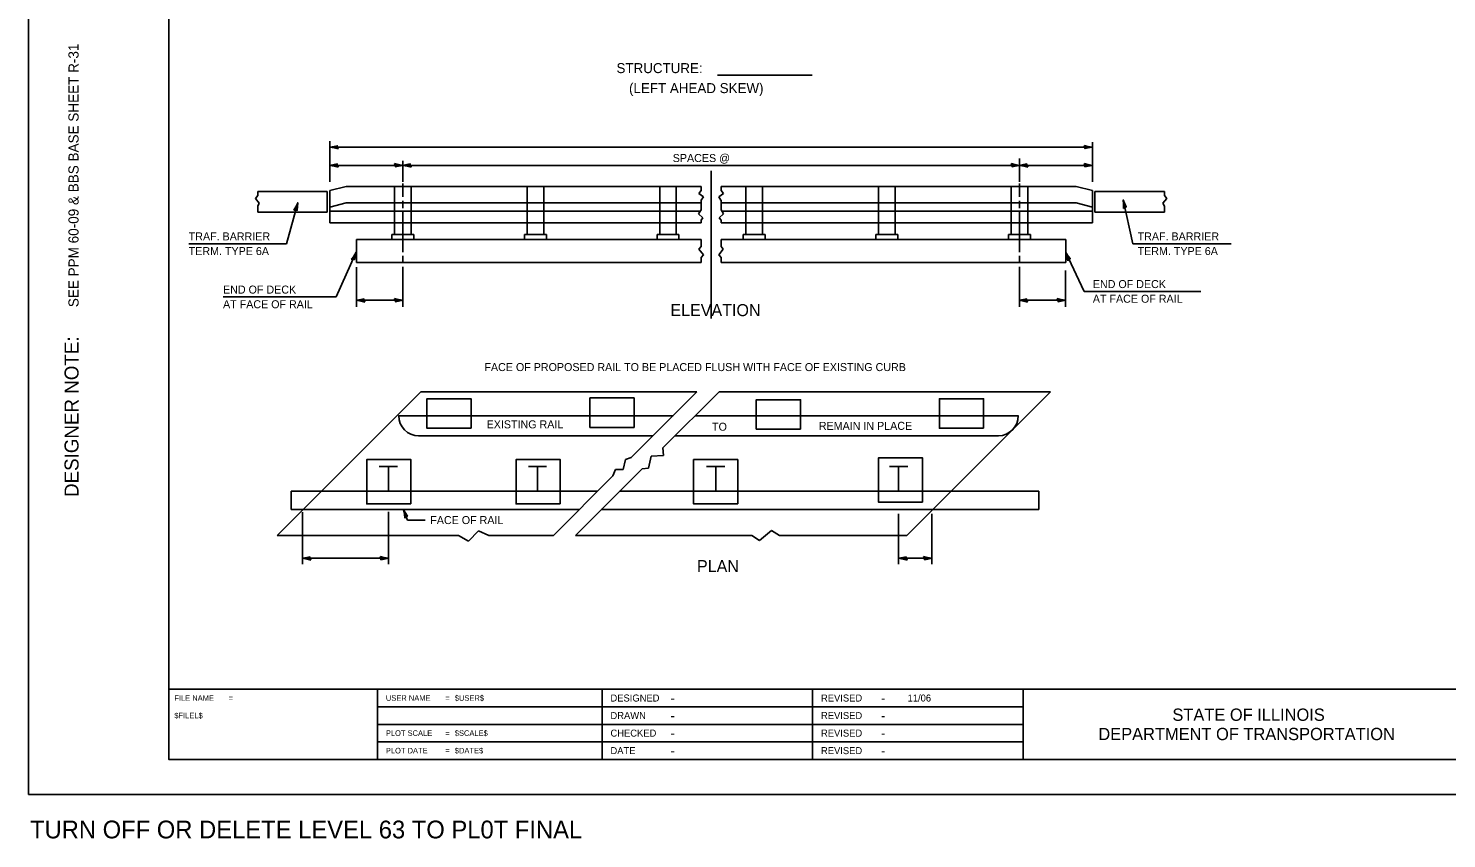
# Model space of a CAD drawing. Extents: x 100152 to 100832, y 99688 to 100141.
# Drawn here: x 100152 to 100556.2, y 99688 to 99918.9 of the extents above; entities that cross this region are included whole.
import ezdxf

# ---------------------------------------------------------------- set-up
doc = ezdxf.new("R2010")
doc.units = 0
for name, color, linetype in [('Alignment_EX_50 Centerline', 7, 'Continuous'), ('Design_EX_Roadway Dimensions', 7, 'Continuous'), ('Design_PR_Back of Gutter or Curb line', 7, 'Continuous'), ('Design_PR_Face of Curb line', 7, 'Continuous'), ('Design_PR_Roadway Dimensions', 7, 'Continuous'), ('Design_PR_Roadway Notes', 7, 'Continuous'), ('Level 2', 7, 'Continuous'), ('Level 3', 7, 'Continuous'), ('Level 43', 7, 'Continuous'), ('Level 46', 7, 'Continuous'), ('Level 50', 7, 'Continuous'), ('Level 63', 7, 'Continuous'), ('Sheets_50 Reference Boundary', 7, 'Continuous'), ('Sheets_General Details', 7, 'Continuous'), ('Sheets_Printer Plotting Border', 7, 'Continuous'), ('Structures_PR_Bridge', 7, 'Continuous')]:
    doc.layers.add(name, color=color, linetype=linetype)

msp = doc.modelspace()

# ---------------------------------------------------------------- linework, layer by layer
at = {"layer": 'Alignment_EX_50 Centerline'}
for points in [[(100258.73, 99870.87), (100258.73, 99874.69)], [(100434.45, 99870.87), (100434.45, 99874.69)], [(100258.73, 99867.66), (100258.73, 99869.8)], [(100434.45, 99867.66), (100434.45, 99869.8)], [(100258.73, 99855.19), (100258.73, 99866.59)], [(100434.45, 99855.19), (100434.45, 99866.59)], [(100258.73, 99851.99), (100258.73, 99854.12)], [(100434.45, 99851.99), (100434.45, 99854.12)], [(100258.73, 99839.52), (100258.73, 99850.92)], [(100434.45, 99839.52), (100434.45, 99850.92)]]:
    msp.add_lwpolyline(points, dxfattribs=at)
at = {"layer": 'Design_PR_Back of Gutter or Curb line'}
for p, q in [((100252.02, 99794.06), (100257.21, 99794.06)), ((100254.61, 99794.06), (100254.61, 99787.03)), ((100294.51, 99794.05), (100299.71, 99794.05)), ((100297.11, 99794.05), (100297.11, 99787.03)), ((100345.31, 99794.05), (100350.5, 99794.05)), ((100347.91, 99794.05), (100347.91, 99787.03)), ((100397.45, 99794.06), (100402.64, 99794.06)), ((100400.04, 99794.06), (100400.04, 99787.03)), ((100257.21, 99787.03), (100252.02, 99787.03)), ((100299.71, 99787.03), (100294.51, 99787.03)), ((100350.5, 99787.03), (100345.31, 99787.03)), ((100402.64, 99787.03), (100397.45, 99787.03))]:
    msp.add_line(p, q, dxfattribs=at)
for points in [[(100278.18, 99808.5), (100278.18, 99813.34), (100265.59, 99813.34), (100265.59, 99808.5)], [(100324.63, 99808.46), (100324.63, 99813.59), (100312.04, 99813.59), (100312.04, 99808.46)], [(100372.08, 99808.46), (100372.08, 99813.09), (100359.48, 99813.09), (100359.48, 99808.46)], [(100424.24, 99808.49), (100424.24, 99813.34), (100411.64, 99813.34), (100411.64, 99808.49)], [(100406.86, 99786.97), (100406.86, 99796.52), (100394.26, 99796.52), (100394.26, 99786.97)], [(100261.04, 99786.95), (100261.04, 99796.01), (100248.44, 99796.01), (100248.44, 99786.95)], [(100303.59, 99786.95), (100303.59, 99796.01), (100291, 99796.01), (100291, 99786.95)], [(100354.19, 99786.99), (100354.19, 99796.01), (100341.59, 99796.01), (100341.59, 99786.99)]]:
    msp.add_lwpolyline(points, dxfattribs=at)
at = {"layer": 'Design_PR_Face of Curb line'}
for p, q in [((100217.37, 99871.34), (100216.76, 99870.44)), ((100216.76, 99870.44), (100217.82, 99869.15)), ((100343.07, 99871.84), (100343.73, 99872.76)), ((100343.07, 99871.84), (100344.4, 99870.94)), ((100344.4, 99870.94), (100343.8, 99869.98)), ((100350.11, 99871.84), (100348.78, 99870.94)), ((100348.78, 99870.94), (100349.38, 99869.98)), ((100350.11, 99871.84), (100349.45, 99872.76)), ((100476.42, 99870.44), (100475.36, 99869.15)), ((100475.81, 99871.34), (100476.42, 99870.44)), ((100217.82, 99869.15), (100217.37, 99868.25)), ((100343.75, 99867.23), (100343.01, 99866.05)), ((100343.01, 99866.05), (100344.28, 99864.91)), ((100350.17, 99866.05), (100348.9, 99864.91)), ((100349.43, 99867.23), (100350.17, 99866.05)), ((100475.36, 99869.15), (100475.81, 99868.25)), ((100344.28, 99864.91), (100343.75, 99864.3)), ((100348.9, 99864.91), (100349.43, 99864.3))]:
    msp.add_line(p, q, dxfattribs=at)
at = {"layer": 'Design_PR_Roadway Notes'}
for p, q in [((100464.04, 99870.02), (100466.76, 99857.54)), ((100228.8, 99869.23), (100225.61, 99857.54)), ((100197.71, 99857.54), (100225.61, 99857.54)), ((100466.76, 99857.54), (100494.76, 99857.54)), ((100245.48, 99855.11), (100239.75, 99842.39)), ((100452.91, 99843.96), (100447.67, 99855.03)), ((100207.5, 99842.39), (100239.75, 99842.39)), ((100452.91, 99843.96), (100486.13, 99843.96)), ((100260.03, 99778.78), (100258.96, 99781.74)), ((100265.11, 99778.78), (100260.03, 99778.78))]:
    msp.add_line(p, q, dxfattribs=at)
for points in [[(100464.07, 99867.59), (100464.47, 99867.88), (100464.88, 99868.05), (100464.5, 99868.9), (100464.05, 99870.02), (100464.09, 99868.73)], [(100227.7, 99867.07), (100228.19, 99867.14), (100228.63, 99867.09), (100228.69, 99868.03), (100228.8, 99869.23), (100228.24, 99868.07)], [(100244.05, 99853.15), (100244.55, 99853.14), (100244.98, 99853.03), (100245.18, 99853.94), (100245.48, 99855.11), (100244.75, 99854.05)], [(100448.24, 99852.67), (100448.57, 99853.04), (100448.93, 99853.3), (100448.37, 99854.04), (100447.67, 99855.03), (100448.01, 99853.79)], [(100259.3, 99779.34), (100259.66, 99779.68), (100260.05, 99779.9), (100259.55, 99780.7), (100258.96, 99781.74), (100259.17, 99780.48)]]:
    msp.add_lwpolyline(points, close=True, dxfattribs=at)
at = {"layer": 'Level 2'}
msp.add_line((100346.59, 99836.27), (100346.59, 99878.34), dxfattribs=at)
at = {"layer": 'Level 3'}
msp.add_line((100348.38, 99905.6), (100375.4, 99905.6), dxfattribs=at)
at = {"layer": 'Level 43'}
for p, q in [((100237.94, 99875.21), (100237.94, 99886.8)), ((100455.24, 99875.21), (100455.24, 99886.51)), ((100237.94, 99885.07), (100455.24, 99885.07)), ((100434.45, 99875.21), (100434.45, 99881.8)), ((100258.73, 99879.89), (100237.94, 99879.89)), ((100258.73, 99875.21), (100258.73, 99881.16)), ((100258.73, 99879.89), (100434.45, 99879.89)), ((100434.45, 99879.89), (100455.24, 99879.89)), ((100245.54, 99839.52), (100245.54, 99850.89)), ((100447.56, 99839.52), (100447.56, 99849.91)), ((100258.73, 99841.43), (100245.54, 99841.43)), ((100434.4, 99841.43), (100447.59, 99841.43)), ((100230.15, 99781.01), (100230.15, 99766.24)), ((100254.61, 99781.13), (100254.61, 99766.24)), ((100400.04, 99780.55), (100400.04, 99766.24)), ((100409.54, 99780.55), (100409.54, 99766.24)), ((100254.61, 99767.89), (100230.15, 99767.89)), ((100409.54, 99767.89), (100400.04, 99767.89))]:
    msp.add_line(p, q, dxfattribs=at)
for points in [[(100240.32, 99884.57), (100240.12, 99885.03), (100240.05, 99885.47), (100239.13, 99885.28), (100237.94, 99885.07), (100239.21, 99884.84)], [(100452.87, 99885.57), (100453.06, 99885.11), (100453.13, 99884.67), (100454.05, 99884.87), (100455.24, 99885.07), (100453.97, 99885.3)], [(100240.32, 99879.39), (100240.12, 99879.85), (100240.05, 99880.29), (100239.13, 99880.1), (100237.94, 99879.89), (100239.21, 99879.66)], [(100256.36, 99880.39), (100256.55, 99879.93), (100256.62, 99879.49), (100257.54, 99879.68), (100258.73, 99879.89), (100257.46, 99880.12)], [(100261.1, 99879.39), (100260.91, 99879.85), (100260.84, 99880.29), (100259.92, 99880.1), (100258.73, 99879.89), (100260, 99879.66)], [(100432.08, 99880.39), (100432.27, 99879.93), (100432.35, 99879.49), (100433.27, 99879.68), (100434.45, 99879.89), (100433.19, 99880.12)], [(100436.83, 99879.39), (100436.63, 99879.85), (100436.56, 99880.29), (100435.64, 99880.1), (100434.45, 99879.89), (100435.72, 99879.66)], [(100452.87, 99880.39), (100453.06, 99879.93), (100453.13, 99879.49), (100454.05, 99879.68), (100455.24, 99879.89), (100453.97, 99880.12)], [(100247.91, 99840.93), (100247.72, 99841.39), (100247.65, 99841.83), (100246.73, 99841.63), (100245.54, 99841.43), (100246.81, 99841.2)], [(100256.36, 99841.93), (100256.55, 99841.47), (100256.62, 99841.03), (100257.54, 99841.22), (100258.73, 99841.43), (100257.46, 99841.66)], [(100436.77, 99840.93), (100436.58, 99841.39), (100436.5, 99841.83), (100435.58, 99841.63), (100434.4, 99841.43), (100435.66, 99841.2)], [(100445.21, 99841.93), (100445.4, 99841.47), (100445.48, 99841.03), (100446.4, 99841.22), (100447.59, 99841.43), (100446.32, 99841.66)], [(100232.52, 99767.39), (100232.33, 99767.84), (100232.26, 99768.28), (100231.34, 99768.09), (100230.15, 99767.89), (100231.42, 99767.65)], [(100252.24, 99768.38), (100252.43, 99767.93), (100252.5, 99767.49), (100253.42, 99767.68), (100254.61, 99767.89), (100253.34, 99768.12)], [(100402.42, 99767.39), (100402.23, 99767.84), (100402.15, 99768.28), (100401.23, 99768.09), (100400.04, 99767.89), (100401.31, 99767.65)], [(100407.16, 99768.38), (100407.36, 99767.93), (100407.43, 99767.49), (100408.35, 99767.68), (100409.54, 99767.89), (100408.27, 99768.12)]]:
    msp.add_lwpolyline(points, close=True, dxfattribs=at)
at = {"layer": 'Level 46'}
for p, q in [((100242.56, 99873.9), (100237.94, 99872.68)), ((100242.56, 99873.9), (100343.75, 99873.9)), ((100256.37, 99860.2), (100256.37, 99873.9)), ((100261.09, 99860.2), (100261.09, 99873.9)), ((100294.16, 99860.2), (100294.16, 99873.9)), ((100298.88, 99860.2), (100298.88, 99873.9)), ((100331.95, 99860.2), (100331.95, 99873.9)), ((100336.67, 99860.2), (100336.67, 99873.9)), ((100343.75, 99873.48), (100343.75, 99873.9)), ((100343.75, 99872.76), (100343.75, 99873.48)), ((100450.62, 99873.9), (100349.43, 99873.9)), ((100349.43, 99873.48), (100349.43, 99873.9)), ((100349.43, 99872.76), (100349.43, 99873.48)), ((100356.51, 99860.2), (100356.51, 99873.9)), ((100361.23, 99860.2), (100361.23, 99873.9)), ((100394.3, 99860.2), (100394.3, 99873.9)), ((100399.03, 99860.2), (100399.03, 99873.9)), ((100432.09, 99860.2), (100432.09, 99873.9)), ((100436.82, 99860.2), (100436.82, 99873.9)), ((100450.62, 99873.9), (100455.24, 99872.68)), ((100237.21, 99872.47), (100217.37, 99872.47)), ((100217.37, 99872.47), (100217.37, 99871.34)), ((100237.21, 99872.47), (100237.21, 99866.57)), ((100237.94, 99863.51), (100237.94, 99872.68)), ((100343.75, 99867.23), (100343.75, 99869.98)), ((100349.43, 99867.23), (100349.43, 99869.98)), ((100455.24, 99863.51), (100455.24, 99872.68)), ((100455.97, 99872.47), (100475.81, 99872.47)), ((100455.97, 99872.47), (100455.97, 99866.57)), ((100475.81, 99872.47), (100475.81, 99871.34)), ((100217.37, 99868.25), (100217.37, 99866.57)), ((100237.21, 99866.57), (100217.37, 99866.57)), ((100217.37, 99866.57), (100217.37, 99866.57)), ((100242.56, 99869.17), (100237.94, 99867.95)), ((100237.94, 99866.81), (100343.49, 99866.81)), ((100242.56, 99869.18), (100342.68, 99869.18)), ((100342.68, 99869.18), (100343.75, 99869.18)), ((100350.5, 99869.18), (100349.43, 99869.18)), ((100455.24, 99866.81), (100349.69, 99866.81)), ((100450.62, 99869.18), (100350.5, 99869.18)), ((100450.62, 99869.17), (100455.24, 99867.95)), ((100455.97, 99866.57), (100475.81, 99866.57)), ((100475.81, 99868.25), (100475.81, 99866.57)), ((100475.81, 99866.57), (100475.81, 99866.57)), ((100237.94, 99863.51), (100342.68, 99863.51)), ((100342.68, 99863.51), (100343.75, 99863.51)), ((100343.75, 99863.51), (100343.75, 99864.3)), ((100349.43, 99863.51), (100349.43, 99864.3)), ((100350.5, 99863.51), (100349.43, 99863.51)), ((100455.24, 99863.51), (100350.5, 99863.51)), ((100255.61, 99858.78), (100255.61, 99860.2)), ((100255.61, 99860.2), (100261.85, 99860.2)), ((100261.85, 99860.2), (100261.85, 99858.78)), ((100293.4, 99858.78), (100293.4, 99860.2)), ((100293.4, 99860.2), (100299.64, 99860.2)), ((100299.64, 99860.2), (100299.64, 99858.78)), ((100331.19, 99858.78), (100331.19, 99860.2)), ((100331.19, 99860.2), (100337.44, 99860.2)), ((100337.44, 99860.2), (100337.44, 99858.78)), ((100361.99, 99860.2), (100355.75, 99860.2)), ((100355.75, 99860.2), (100355.75, 99858.78)), ((100361.99, 99858.78), (100361.99, 99860.2)), ((100399.78, 99860.2), (100393.54, 99860.2)), ((100393.54, 99860.2), (100393.54, 99858.78)), ((100399.78, 99858.78), (100399.78, 99860.2)), ((100437.57, 99860.2), (100431.33, 99860.2)), ((100431.33, 99860.2), (100431.33, 99858.78)), ((100437.57, 99858.78), (100437.57, 99860.2))]:
    msp.add_line(p, q, dxfattribs=at)
for points in [[(100265.59, 99808.5), (100265.59, 99804.95), (100278.18, 99804.95)], [(100278.18, 99804.95), (100278.18, 99808.5)], [(100312.04, 99808.46), (100312.04, 99805.19), (100324.63, 99805.19)], [(100324.63, 99805.19), (100324.63, 99808.46)], [(100359.48, 99808.46), (100359.48, 99804.7), (100372.08, 99804.7)], [(100372.08, 99804.7), (100372.08, 99808.46)], [(100411.64, 99808.49), (100411.64, 99804.95), (100424.24, 99804.95)], [(100424.24, 99804.95), (100424.24, 99808.49)], [(100248.44, 99786.95), (100248.44, 99783.41), (100261.04, 99783.41)], [(100261.04, 99783.41), (100261.04, 99786.95)], [(100291, 99786.95), (100291, 99783.41), (100303.59, 99783.41)], [(100303.59, 99783.41), (100303.59, 99786.95)], [(100341.59, 99786.99), (100341.59, 99783.41), (100354.19, 99783.41)], [(100354.19, 99783.41), (100354.19, 99786.99)], [(100394.26, 99786.97), (100394.26, 99783.93), (100406.86, 99783.93)], [(100406.86, 99783.93), (100406.86, 99786.97)]]:
    msp.add_lwpolyline(points, dxfattribs=at)
at = {"layer": 'Level 50'}
for p, q in [((100343.75, 99856.72), (100343.14, 99855.99)), ((100343.14, 99855.99), (100344.4, 99854.42)), ((100344.4, 99854.42), (100343.75, 99853.64)), ((100350.05, 99855.99), (100348.78, 99854.42)), ((100348.78, 99854.42), (100349.43, 99853.64)), ((100349.43, 99856.72), (100350.05, 99855.99)), ((100322.16, 99796.07), (100323.81, 99796.6)), ((100329.49, 99797.02), (100328.71, 99793.58)), ((100333.06, 99797.18), (100329.49, 99797.02)), ((100333.06, 99797.18), (100332.85, 99799.35)), ((100319.31, 99793.22), (100318.61, 99791.4)), ((100321.51, 99793.16), (100319.31, 99793.22)), ((100322.16, 99796.07), (100321.51, 99793.16)), ((100328.71, 99793.58), (100326.91, 99793.4)), ((100277.43, 99772.74), (100274.57, 99774.4)), ((100280.28, 99775.75), (100277.43, 99772.74)), ((100283.23, 99774.43), (100280.28, 99775.75)), ((100360.38, 99772.92), (100358.22, 99774.43)), ((100363.77, 99775.84), (100360.38, 99772.92)), ((100366.07, 99774.43), (100363.77, 99775.84))]:
    msp.add_line(p, q, dxfattribs=at)
at = {"layer": 'Sheets_50 Reference Boundary'}
msp.add_lwpolyline([(100192.02, 100130.55), (100822.02, 100130.55), (100822.02, 99730.56), (100192.02, 99730.56)], close=True, dxfattribs=at)
at = {"layer": 'Sheets_General Details'}
for p, q in [((100152.02, 100140.56), (100152.02, 99700.56)), ((100192.02, 99730.56), (100822.02, 99730.56)), ((100251.51, 99730.56), (100251.51, 99710.56)), ((100315.51, 99730.56), (100315.51, 99710.56)), ((100375.51, 99730.56), (100375.51, 99710.56)), ((100435.51, 99730.56), (100435.51, 99710.56)), ((100251.51, 99725.56), (100435.51, 99725.56)), ((100251.51, 99720.56), (100435.51, 99720.56)), ((100251.51, 99715.56), (100435.51, 99715.56)), ((100832.02, 99700.56), (100152.02, 99700.56))]:
    msp.add_line(p, q, dxfattribs=at)
msp.add_lwpolyline([(100192.02, 100130.56), (100822.02, 100130.56), (100822.02, 99710.56), (100192.02, 99710.56)], close=True, dxfattribs=at)
at = {"layer": 'Sheets_Printer Plotting Border'}
msp.add_lwpolyline([(100152.02, 99700.56), (100832.02, 99700.56), (100832.02, 100140.56), (100152.02, 100140.56)], close=True, dxfattribs=at)
at = {"layer": 'Structures_PR_Bridge'}
for p, q in [((100245.5, 99852.17), (100245.5, 99858.78)), ((100245.5, 99858.78), (100343.75, 99858.78)), ((100343.75, 99856.72), (100343.75, 99858.78)), ((100447.68, 99858.78), (100349.43, 99858.78)), ((100349.43, 99856.72), (100349.43, 99858.78)), ((100447.68, 99852.17), (100447.68, 99858.78)), ((100343.75, 99852.9), (100343.75, 99853.64)), ((100349.43, 99852.9), (100349.43, 99853.64)), ((100245.5, 99852.17), (100343.75, 99852.17)), ((100343.75, 99852.17), (100343.75, 99852.9)), ((100349.43, 99852.17), (100349.43, 99852.9)), ((100447.68, 99852.17), (100349.43, 99852.17)), ((100222.9, 99774.43), (100263.84, 99815.37)), ((100342.57, 99815.37), (100263.84, 99815.37)), ((100323.81, 99796.6), (100342.57, 99815.37)), ((100332.85, 99799.35), (100348.87, 99815.37)), ((100443.35, 99815.37), (100348.87, 99815.37)), ((100402.41, 99774.43), (100443.35, 99815.37)), ((100335.75, 99808.54), (100257.58, 99808.54)), ((100434.13, 99808.54), (100342.04, 99808.54)), ((100329.97, 99802.77), (100263.16, 99802.77)), ((100428.45, 99802.77), (100336.27, 99802.77)), ((100307.93, 99774.43), (100326.91, 99793.4)), ((100301.63, 99774.43), (100318.61, 99791.4)), ((100314.23, 99787.02), (100226.9, 99787.02)), ((100226.9, 99787.02), (100226.9, 99781.77)), ((100439.96, 99787.02), (100320.53, 99787.02)), ((100439.96, 99787.02), (100439.96, 99781.77)), ((100308.98, 99781.77), (100226.9, 99781.77)), ((100439.96, 99781.77), (100315.28, 99781.77)), ((100274.57, 99774.43), (100222.9, 99774.43)), ((100301.63, 99774.43), (100283.23, 99774.43)), ((100358.22, 99774.43), (100307.93, 99774.43)), ((100402.41, 99774.43), (100366.07, 99774.43))]:
    msp.add_line(p, q, dxfattribs=at)
for centre, start, end in [((100263.35, 99808.54), 179.9687, 269.25), ((100428.35, 99808.55), 270.9675, 0)]:
    msp.add_arc(centre, 5.77, start, end, dxfattribs=at)

# ---------------------------------------------------------------- texts
at = {"layer": 'Design_EX_Roadway Dimensions'}
for s, p in [('STRUCTURE:         ', (100319.63, 99906.18)), ('(LEFT AHEAD SKEW)', (100323.2, 99900.48))]:
    msp.add_text(s, height=2.85, dxfattribs=at).set_placement(p)
at = {"layer": 'Design_PR_Roadway Dimensions'}
msp.add_text('SPACES @', height=2.28, dxfattribs=at).set_placement((100335.66, 99880.84))
at = {"layer": 'Design_PR_Roadway Notes'}
for s, height, p in [('TRAF. BARRIER', 2.28, (100197.72, 99858.5)), ('TRAF. BARRIER', 2.28, (100468.14, 99858.5)), ('TERM. TYPE 6A', 2.28, (100197.72, 99854.32)), ('TERM. TYPE 6A', 2.28, (100468.14, 99854.32)), ('END OF DECK', 2.28, (100207.5, 99843.34)), ('END OF DECK', 2.28, (100455.38, 99844.91)), ('AT FACE OF RAIL', 2.28, (100207.5, 99839.16)), ('AT FACE OF RAIL', 2.28, (100455.38, 99840.73)), ('ELEVATION', 3.42, (100335, 99836.91)), ('FACE OF PROPOSED RAIL TO BE PLACED FLUSH WITH FACE OF EXISTING CURB', 2.28, (100281.99, 99821.25)), ('EXISTING RAIL ', 2.28, (100282.62, 99804.92)), ('TO', 2.28, (100346.86, 99804.25)), ('REMAIN IN PLACE', 2.28, (100377.29, 99804.5)), ('FACE OF RAIL', 2.28, (100266.56, 99777.64)), ('PLAN', 3.42, (100342.57, 99763.95))]:
    msp.add_text(s, height=height, dxfattribs=at).set_placement(p)
at = {"layer": 'Level 63'}
for s, height, p in [('SEE PPM 60-09 & BBS BASE SHEET R-31                                   ', 2.88, (100166.33, 99839.47)), ('DESIGNER NOTE:', 4, (100166.33, 99785.36))]:
    msp.add_text(s, height=height, rotation=90, dxfattribs=at).set_placement(p)
msp.add_text('TURN OFF OR DELETE LEVEL 63 TO PL0T FINAL', height=5.0659, dxfattribs=at).set_placement((100152.5, 99688.05))
at = {"layer": 'Sheets_General Details'}
for s, p in [('FILE NAME', (100193.62, 99727.26)), ('=', (100209.07, 99727.26)), ('USER NAME', (100253.91, 99727.26)), ('=', (100270.86, 99727.26)), ('$USER$', (100273.55, 99727.26)), ('$FILEL$', (100193.62, 99722.26)), ('PLOT SCALE', (100253.91, 99717.26)), ('=', (100270.86, 99717.26)), ('$SCALE$', (100273.55, 99717.26)), ('PLOT DATE', (100253.91, 99712.26)), ('=', (100270.86, 99712.26)), ('$DATE$', (100273.55, 99712.26))]:
    msp.add_text(s, height=1.6, rotation=360, dxfattribs=at).set_placement(p)
for s, height, p in [('DESIGNED', 2, (100317.91, 99727.06)), ('-', 2.8, (100334.99, 99726.66)), ('REVISED', 2, (100377.91, 99727.06)), ('-', 2.8, (100394.99, 99726.66)), ('11/06', 2, (100402.59, 99727.06)), ('DRAWN', 2, (100317.91, 99722.06)), ('REVISED', 2, (100377.91, 99722.06)), ('STATE OF ILLINOIS', 3.5, (100478.05, 99721.56)), ('-', 2.8, (100334.99, 99721.66)), ('-', 2.8, (100394.99, 99721.66)), ('CHECKED', 2, (100317.91, 99717.06)), ('-', 2.8, (100334.99, 99716.66)), ('REVISED', 2, (100377.91, 99717.06)), ('-', 2.8, (100394.99, 99716.66)), ('DEPARTMENT OF TRANSPORTATION', 3.5, (100456.95, 99716.06)), ('DATE', 2, (100317.91, 99712.06)), ('-', 2.8, (100334.99, 99711.66)), ('REVISED', 2, (100377.91, 99712.06)), ('-', 2.8, (100394.99, 99711.66))]:
    msp.add_text(s, height=height, dxfattribs=at).set_placement(p)

doc.saveas('drawing.dxf')
